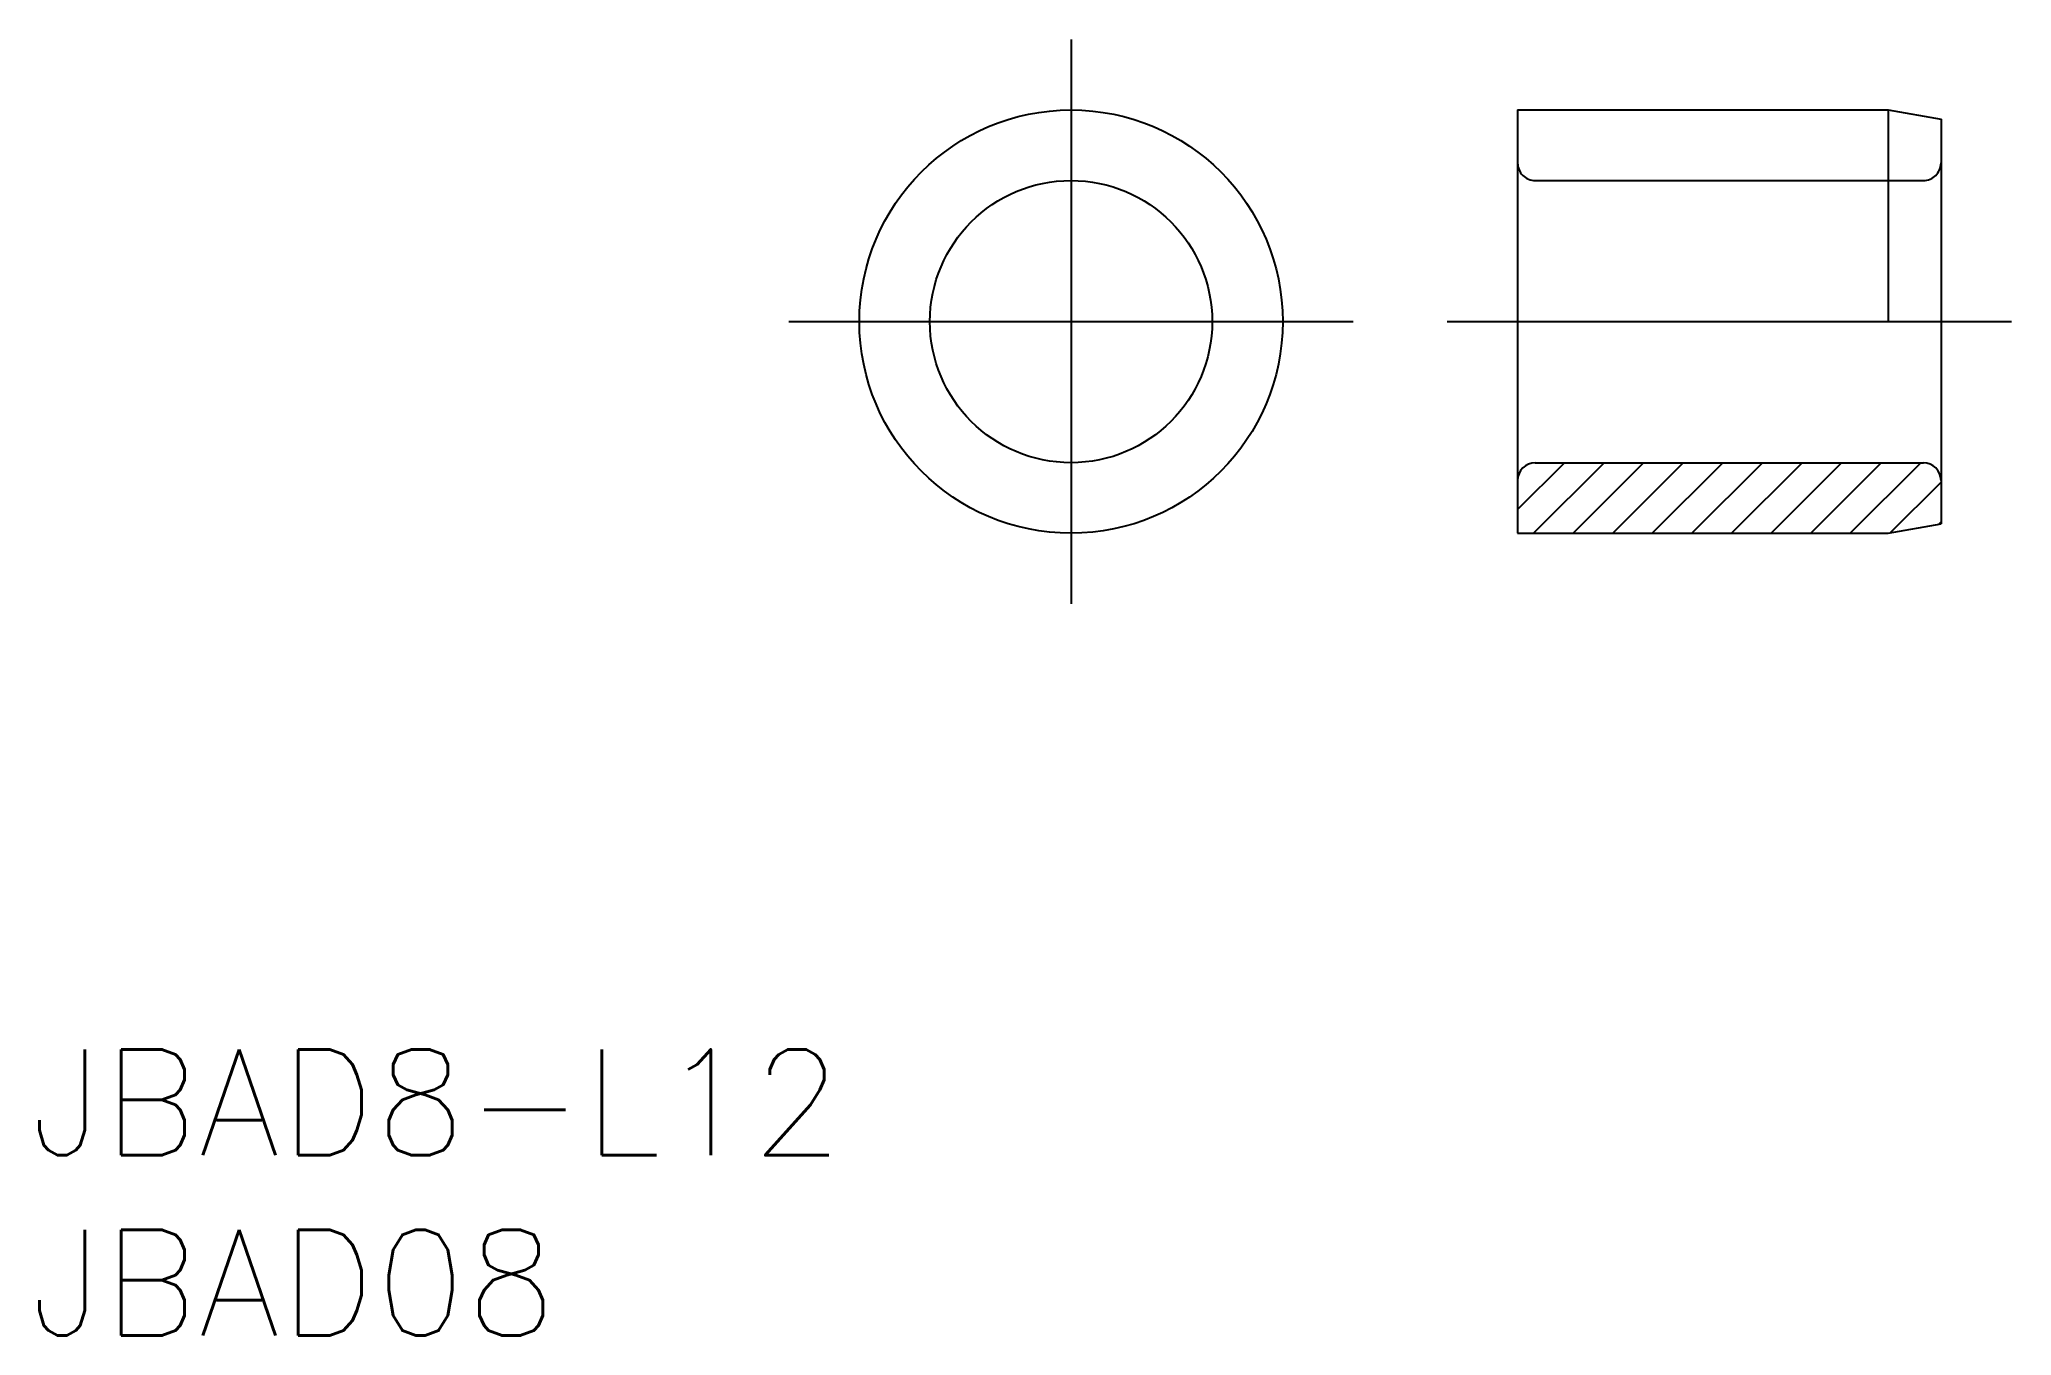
# Model space of a CAD drawing. Extents: x -29.3 to 26.6, y -28.7 to 8.
import ezdxf

# ---------------------------------------------------------------- set-up
doc = ezdxf.new("R2010")
doc.units = 0
doc.linetypes.add('CENTER', pattern=[50.8, 31.75, -6.35, 6.35, -6.35])
doc.linetypes.add('DASHED', pattern=[19.05, 12.7, -6.35])
doc.layers.get('0').update_dxf_attribs({"linetype": 'CONTINUOUS'})
doc.layers.add('CENTER', color=1, linetype='CENTER')
doc.styles.get("Standard").update_dxf_attribs({"font": 'txt.shx', "height": 3, "bigfont": 'bigfont.shx'})

msp = doc.modelspace()

# ---------------------------------------------------------------- linework, layer by layer
at = {"color": 7, "linetype": 'CONTINUOUS'}
for p, q in [((12.634, 6), (23.134, 6)), ((12.634, 6), (12.634, -6)), ((23.134, 6), (23.134, 0)), ((23.134, 6), (24.634, 5.736)), ((24.634, 5.736), (24.634, -5.736)), ((13.134, -4), (24.134, -4)), ((12.634, -6), (23.134, -6)), ((23.134, -6), (24.634, -5.736))]:
    msp.add_line(p, q, dxfattribs=at)
at = {"color": 3, "linetype": 'DASHED'}
msp.add_line((13.134, 4), (24.134, 4), dxfattribs=at)
at = {"color": 3, "linetype": 'CONTINUOUS'}
for p, q in [((12.634, -5.327), (13.961, -4)), ((13.083, -6), (15.083, -4)), ((14.206, -6), (16.206, -4)), ((15.328, -6), (17.328, -4)), ((16.451, -6), (18.451, -4)), ((17.573, -6), (19.573, -4)), ((18.696, -6), (20.696, -4)), ((19.818, -6), (21.818, -4)), ((20.941, -6), (22.941, -4)), ((22.063, -6), (24.063, -4)), ((23.197, -5.989), (24.634, -4.552)), ((24.56, -5.749), (24.634, -5.675))]:
    msp.add_line(p, q, dxfattribs=at)
at = {"color": 7, "linetype": 'CONTINUOUS'}
for radius in [6, 4]:
    msp.add_circle((-0.023, 0), radius, dxfattribs=at)
at = {"color": 3, "linetype": 'DASHED'}
for centre, start, end in [((13.134, 4.5), 180, 270), ((24.134, 4.5), 270, 0)]:
    msp.add_arc(centre, 0.5, start, end, dxfattribs=at)
at = {"color": 7, "linetype": 'CONTINUOUS'}
for centre, start, end in [((13.134, -4.5), 90, 180), ((24.134, -4.5), 0, 90)]:
    msp.add_arc(centre, 0.5, start, end, dxfattribs=at)
at = {"layer": 'CENTER', "color": 1, "linetype": 'CENTER'}
for p, q in [((-0.023, 8), (-0.023, -8)), ((-8.023, 0), (7.977, 0)), ((10.634, 0), (26.634, 0))]:
    msp.add_line(p, q, dxfattribs=at)

# ---------------------------------------------------------------- texts
at = {"color": 7, "linetype": 'CONTINUOUS'}
for s, p in [('JBAD8-L12', (-29.519, -23.635)), ('JBAD08', (-29.519, -28.745))]:
    msp.add_text(s, height=3, dxfattribs=at).set_placement(p)

doc.saveas('drawing.dxf')
